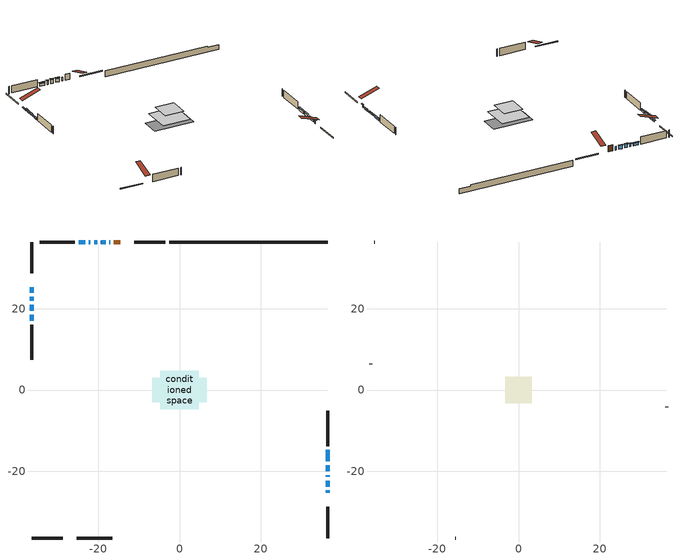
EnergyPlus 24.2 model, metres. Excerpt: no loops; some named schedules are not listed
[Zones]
conditioned space
 floor adiabatic (AdiabaticFloorConstruction): -4.69,-4.69 -4.69,4.69 4.69,4.69 4.69,-4.69 z0.45
 floor foundation (Slab1 construction): -6.71,-3.05 -6.71,3.05 6.71,3.05 6.71,-3.05 z-1.59
 wall outside (RimJoist1 construction): -3.46,36.49 -11.16,36.49 / -36.49,-36.49 -28.78,-36.49 / -36.49,36.49 -36.49,28.78 / 36.49,-36.49 36.49,-28.78 z0.45:0.75
 wall outside (AdiabaticWallConstruction 1): -14.67,36.49 -16.15,36.49 z0.45:2.48
 wall outside (AdiabaticWallConstruction): -17.08,36.49 -17.31,36.49 / -18.24,36.49 -19.35,36.49 / -20.28,36.49 -21.07,36.49 z0.45:1.67; 36.49,-25.28 36.49,-24.76 z0.45:1.42; -36.49,25.28 -36.49,23.95 z0.45:0.86; -36.49,23.02 -36.49,22.01 / -23.28,36.49 -24.86,36.49 z0.45:1.31; -36.49,21.08 -36.49,19.5 z0.45:1.21; 36.49,-23.84 36.49,-22.31 / -36.49,18.57 -36.49,17.05 z0.45:0.96; 36.49,-21.39 36.49,-20.98 z0.45:0.81; -22,36.49 -22.36,36.49 z0.45:1.49; 36.49,-20.05 36.49,-18.55 / 36.49,-17.62 36.49,-14.77 z0.45:1.14
 wall outside (Wall1 construction): -25.79,36.49 -34.48,36.49 / -25.28,-36.49 -16.58,-36.49 / -36.49,16.12 -36.49,7.43 / 36.49,-13.85 36.49,-5.15 z0.45:2.89
 wall foundation (FoundationWall1 construction): -2.53,36.49,-1.59 -2.53,36.49,0.45 32.59,36.49,0.45 32.59,36.49,0.02 36.49,36.49,0.02 36.49,36.49,-1.59
 window (WindowConstruction 10): -17.08,36.49 -17.31,36.49 z0.45:1.67
 window (WindowConstruction 6): 36.49,-25.28 36.49,-24.77 z0.45:1.42
 window (WindowConstruction 7): -36.49,25.28 -36.49,23.95 z0.45:0.86
 window (WindowConstruction 8): -36.49,23.02 -36.49,22.01 z0.45:1.31
 window (WindowConstruction 9): -36.49,21.08 -36.49,19.5 z0.45:1.21
 window (WindowConstruction 11): 36.49,-23.84 36.49,-22.32 z0.45:0.96
 window (WindowConstruction 12): 36.49,-21.39 36.49,-20.98 z0.45:0.81
 window (WindowConstruction 13): -36.49,18.57 -36.49,17.05 z0.45:0.96
 window (WindowConstruction): -18.24,36.49 -19.35,36.49 z0.45:1.67
 window (WindowConstruction 1): -20.28,36.49 -21.07,36.49 z0.45:1.67
 window (WindowConstruction 2): -22,36.49 -22.35,36.49 z0.45:1.49
 window (WindowConstruction 3): -23.28,36.49 -24.86,36.49 z0.45:1.31
 window (WindowConstruction 4): 36.49,-20.05 36.49,-18.55 z0.45:1.14
 window (WindowConstruction 5): 36.49,-17.62 36.49,-14.77 z0.45:1.14
 door (Door): -14.67,36.49 -16.15,36.49 z0.45:2.48
 ceiling adiabatic (AdiabaticFloorConstruction): 4.69,-4.69 4.69,4.69 -4.69,4.69 -4.69,-4.69 z0.45
attic - vented
 floor to conditioned space (Floor1 construction Reversed): -3.21,-3.21 -3.21,3.21 3.21,3.21 3.21,-3.21 z2.89
 wall outside (Wall2 construction): -35.41,36.49 -35.56,36.49 / -15.65,-36.49 -15.5,-36.49 / -36.49,6.5 -36.49,6.35 / 36.49,-4.22 36.49,-4.07 z0.45:2.89
 roof outside (Roof1 construction): -13.74,36.49,2.89 -13.74,30.23,4.98 -12.09,30.23,4.98 -12.09,36.49,2.89; -26.2,-36.49,2.89 -26.2,-30.23,4.98 -27.85,-30.23,4.98 -27.85,-36.49,2.89; -36.49,26.2,2.89 -30.23,26.2,4.98 -30.23,27.85,4.98 -36.49,27.85,2.89; 36.49,-26.2,2.89 30.23,-26.2,4.98 30.23,-27.85,4.98 36.49,-27.85,2.89
shading: 36.49,-24.57 36.49,-25.48 36.9,-25.48 36.9,-24.57 z1.62; -36.49,23.75 -36.49,25.48 -36.9,25.48 -36.9,23.75 z1.06; -36.49,21.81 -36.49,23.22 -36.9,23.22 -36.9,21.81 z1.51; -36.49,19.3 -36.49,21.28 -36.9,21.28 -36.9,19.3 z1.41; 36.49,-22.11 36.49,-24.04 36.9,-24.04 36.9,-22.11 z1.16; 36.49,-20.78 36.49,-21.59 36.9,-21.59 36.9,-20.78 z1.01; -36.49,16.85 -36.49,18.77 -36.9,18.77 -36.9,16.85 z1.16; -19.55,36.49 -18.04,36.49 -18.04,36.9 -19.55,36.9 z1.87; -21.27,36.49 -20.08,36.49 -20.08,36.9 -21.27,36.9 z1.87; -22.56,36.49 -21.8,36.49 -21.8,36.9 -22.56,36.9 z1.69; -25.06,36.49 -23.08,36.49 -23.08,36.9 -25.06,36.9 z1.51; 36.49,-18.35 36.49,-20.25 36.9,-20.25 36.9,-18.35 z1.34; 36.49,-14.57 36.49,-17.82 36.9,-17.82 36.9,-14.57 z1.34
[Building]
Building 1: Terrain=Suburbs
[Site:Location]
London AP_ON: Latitude {deg}=43.03; Longitude {deg}=-81.15; Time Zone {hr}=-5; Elevation {m}=278; Keep Site Location Information=Yes
[Site:GroundTemperature:Shallow]
3.98693, 1.93205, 1.76749, 2.74264, 6.6573, 10.5537, 13.9317, 16.0716, 16.2534, 14.513, 11.2211, 7.44421
[Site:WaterMainsTemperature]
Calculation Method=Schedule; Temperature Schedule=mains temperature schedule
[Material] Roughness=Rough; Thermal Absorptance=0.9
Name | Thickness {m} | Conductivity {W/m-K} | Density {kg/m3} | Specific Heat {J/kg-K} | Solar Absorptance | Visible Absorptance
asphalt or fiberglass shingles | 0.00635 | 0.162714 | 1121.4 | 1465.45 | 0.4 | 0.4
ceiling loosefill ins | 0.0846667 | 0.0480833 | 16.02 | 1046.75 | 0.7 | 0.7
ceiling stud and cavity | 0.1397 | 0.0868972 | 65.682 | 1177.47 | 0.7 | 0.7
concrete 4.0 in. | 0.1016 | 1.803125 | 2242.8 | 837.4 | 0.7 | 0.7
concrete 8.0 in. | 0.2032 | 1.803125 | 2242.8 | 837.4 | 0.7 | 0.7
door material | 0.04445 | 0.188738 | 512.64 | 1214.23 | 0.7 | 0.7
floor covering | 0.0127 | 0.0433444 | 54.468 | 1339.84 | 0.6 | 0.6
floor rigid ins; wall rigid ins | 0.512978 | 0.029427 | 32.04 | 1214.23 | 0.7 | 0.7
floor stud and cavity | 0.1397 | 1.75129 | 37.0049 | 1207.88 | 0.7 | 0.7
furniture material conditioned space 1 | 0.1524 | 0.115458 | 640.8 | 1214.23 | 0.6 | 0.6
gypsum board | 0.0127 | 0.160291 | 801 | 837.4 | 0.6 | 0.6
osb sheathing 0.5 in. | 0.0127 | 0.115458 | 512.64 | 1214.23 | 0.7 | 0.7
osb sheathing 0.75 in. | 0.01905 | 0.115458 | 512.64 | 1214.23 | 0.7 | 0.7
rim joist stud and cavity | 0.0508 | 0.107068 | 50.32683 | 1063.81 | 0.6 | 0.6
wall stud and cavity | 0.1397 | 0.605677 | 139.0536 | 1170.24 | 0.7 | 0.7
wall stud and cavity 1 | 0.0889 | 6.1454 | 50.32683 | 1063.81 | 0.6 | 0.6
wall stud and cavity 2 | 0.0889 | 0.380278 | 52.3479 | 1209.89 | 0.7 | 0.7
wall stud and cavity 3 | 0.0889 | 0.391764 | 83.0341 | 1211.67 | 0.7 | 0.7
wood siding | 0.0254 | 0.102417 | 544.68 | 1172.36 | 0.4 | 0.4
wood siding 1 | 0.00254 | 0.102417 | 544.68 | 1172.36 | 0.4 | 0.4
wood siding 2; wood siding 3; wood siding 4 | 0.0254 | 0.102417 | 544.68 | 1172.36 | 0.7 | 0.7
[WindowMaterial:SimpleGlazingSystem]
Name | U-Factor {W/m2-K} | Solar Heat Gain Coefficient
WindowMaterial | 3.02467 | 0.48
WindowMaterial 1 | 3.003662 | 0.53
WindowMaterial 10 | 5.03525 | 0.62
WindowMaterial 11 | 4.41635 | 0.47
WindowMaterial 12 | 3.650954 | 0.27
WindowMaterial 2 | 5.00743 | 0.62
WindowMaterial 3 | 2.97981 | 0.56
WindowMaterial 4 | 2.99855 | 0.53
WindowMaterial 5 | 3.000823 | 0.53
WindowMaterial 6 | 3.04284 | 0.44
WindowMaterial 7 | 3.06839 | 0.36
WindowMaterial 8 | 3.01559 | 0.52
WindowMaterial 9 | 2.98776 | 0.55
[Construction]
AdiabaticFloorConstruction: floor stud and cavity, floor rigid ins, osb sheathing 0.75 in., floor covering
AdiabaticWallConstruction: wood siding 3, wall rigid ins, wall stud and cavity 2, gypsum board
AdiabaticWallConstruction 1: wood siding 4, wall rigid ins, wall stud and cavity 2, gypsum board
Door: door material
Floor1 construction Reversed: gypsum board, ceiling stud and cavity, ceiling loosefill ins
FoundationWall1 construction: concrete 8.0 in.
furniture construction conditioned space 1: furniture material conditioned space 1
PartitionWallConstruction: gypsum board, wall stud and cavity 3, gypsum board
RimJoist1 construction: wood siding 2, rim joist stud and cavity
Roof1 construction: asphalt or fiberglass shingles
Slab1 construction: concrete 4.0 in.
Wall1 construction: wood siding, osb sheathing 0.5 in., wall stud and cavity, gypsum board
Wall2 construction: wood siding 1, wall stud and cavity 1
WindowConstruction: WindowMaterial
WindowConstruction 1: WindowMaterial 1
WindowConstruction 10: WindowMaterial 10
WindowConstruction 11; WindowConstruction 13: WindowMaterial 11
WindowConstruction 12: WindowMaterial 12
WindowConstruction 2: WindowMaterial 2
WindowConstruction 3: WindowMaterial 3
WindowConstruction 4: WindowMaterial 4
WindowConstruction 5: WindowMaterial 5
WindowConstruction 6: WindowMaterial 6
WindowConstruction 7: WindowMaterial 7
WindowConstruction 8: WindowMaterial 8
WindowConstruction 9: WindowMaterial 9
[Zone] Multiplier=1; Part of Total Floor Area=Yes
Name | Volume {m3}
attic - vented | 14.0089
conditioned space | 401
[Space]
Name | Zone | Volume {m3}
attic - vented 1 | attic - vented | 14.0089
conditioned space 1 | conditioned space | 401
[ZoneInfiltration:EffectiveLeakageArea]
infil attic - vented 1: Zone or Space=attic - vented 1; Schedule=Always On Discrete; Effective Air Leakage Area {cm2}=1803.93; Stack Coefficient=0.000314722; Wind Coefficient=1.19863e-05
[ZoneMixing]
whole house fan mix: Zone or Space=attic - vented; Schedule=Always On Continuous; Design Flow Rate Calculation Method=Flow/Zone; Design Flow Rate {m3/s}=0; Source Zone or Space=conditioned space
[SurfaceProperty:ExposedFoundationPerimeter]
Slab1: Exposed Perimeter Calculation Method=TotalExposedPerimeter; Total Exposed Perimeter {m}=39.015
[InternalMass] Zone or ZoneList=conditioned space; Space or SpaceList=conditioned space 1
Name | Construction | Surface Area {m2}
furniture mass conditioned space 1 | furniture construction conditioned space 1 | 67.84
partition wall mass | PartitionWallConstruction | 169.6
[Lights]
interior lighting: Zone or ZoneList or Space or SpaceList=conditioned space 1; Schedule=interior lighting schedule; Design Level Calculation Method=LightingLevel; Lighting Level {W}=343.2; Return Air Fraction=0; Fraction Radiant=0.6; Fraction Visible=0.2; Fraction Replaceable=1
[People]
occupants: Zone or ZoneList or Space or SpaceList=conditioned space 1; Number of People Schedule=occupants schedule; Number of People Calculation Method=People; Number of People=3; Fraction Radiant=0.314171; Sensible Heat Fraction=0.56303; Activity Level Schedule=occupants activity schedule; Carbon Dioxide Generation Rate {m3/s-W}=0; Enable ASHRAE 55 Comfort Warnings=No; Mean Radiant Temperature Calculation Type=EnclosureAveraged
[ElectricEquipment] Zone or ZoneList or Space or SpaceList=conditioned space 1; Design Level Calculation Method=EquipmentLevel
Name | Schedule | Design Level {W} | Fraction Latent | Fraction Radiant | Fraction Lost
clothes dryer | clothes dryer schedule | 140.772 | 0.015 | 0.081 | 0.85
clothes washer | clothes washer schedule | 32.1985 | 0.03 | 0.162 | 0.7
cooking range | cooking range schedule | 215.147 | 0.08 | 0.432 | 0.2
dishwasher | dishwasher schedule | 66.8632 | 0.3 | 0.18 | 0.4
fridge | fridge schedule | 72.9452 | 0 | 0.6 | 0
mech vent bath fan 0 | mech vent bath fan 0 schedule | 50.2 | 0 | 0 | 1
mech vent house fan | mech vent house fan schedule | 0 | 0 | 0 | 1
mech vent house fan cfis | mech vent house fan cfis schedule | 0 | 0 | 0 | 0
mech vent range fan 0 | mech vent range fan 0 schedule | 57 | 0 | 0 | 1
misc plug loads | misc plug loads schedule | 494.7 | 0.045 | 0.513 | 0.1
whole house fan | Always On Discrete | 0 | 0 | 0 | 1
[OtherEquipment] Zone or ZoneList or Space or SpaceList=conditioned space 1; Design Level Calculation Method=EquipmentLevel
Name | Fuel Type | Schedule | Design Level {W} | Fraction Latent | Fraction Radiant | Fraction Lost
clothes dryer 1 | Electricity | clothes dryer schedule | 0 | 0.015 | 0.081 | 0.85
cooking range 1 | Electricity | cooking range schedule | 0 | 0.08 | 0.432 | 0.2
general water use latent | None | general water use schedule | 62.594 | 1 | 0 | 0
general water use sensible | None | general water use schedule | -61.6891 | 0 | 0.6 | 0
mech vent house fan latent load | None | Always On Discrete | 0 | 1 | 0 | 0
mech vent house fan sensible load | None | Always On Discrete | 0 | 0 | 0 | 0
water heater energy adjustment1 | NaturalGas | Always On Discrete | 0.01 | 0 | 0 | 1
[ZoneInfiltration:DesignFlowRate] Zone or ZoneList or Space or SpaceList=conditioned space 1; Schedule=Always On Discrete; Design Flow Rate Calculation Method=Flow/Zone; Design Flow Rate {m3/s}=0
infil flow; natural vent flow; whole house fan flow
[AvailabilityManager:Scheduled]
furnace airloop Availability Manager: Schedule=Always On Discrete
[Foundation:Kiva]
Foundation Kiva 1: Initial Indoor Air Temperature {C}=18; Wall Height Above Grade {m}=0.450007; Wall Depth Below Slab {m}=0.2032
[Foundation:Kiva:Settings]
Soil Conductivity {W/m-K}=0.849921; Soil Density {kg/m3}=1842.3; Soil Specific Heat {J/kg-K}=418.7; Ground Solar Absorptivity=0.9; Ground Thermal Absorptivity=0.9; Ground Surface Roughness {m}=0.03; Far-Field Width {m}=40; Deep-Ground Boundary Condition=ZeroFlux; Deep-Ground Depth {m}=40; Minimum Cell Dimension {m}=0.2; Maximum Cell Growth Coefficient=3; Simulation Timestep=Timestep
[Exterior:Lights]
exterior lighting: Schedule=exterior lighting schedule; Design Level {W}=75.6
[EnergyManagementSystem:GlobalVariable]
furnace_airloop_Fan_RTF
infil_program_Qfan
infil_program_Qinf
natural_vent_program_Qnv
natural_vent_program_Qwhf
[EnergyManagementSystem:Sensor]
Name | Output:Variable or Output:Meter Index Key | Output:Variable or Output:Meter
airflow_gain | infil flow | Infiltration Sensible Heat Gain Energy
airflow_gain_1 | natural vent flow | Infiltration Sensible Heat Gain Energy
airflow_gain_2 | whole house fan flow | Infiltration Sensible Heat Gain Energy
airflow_loss | infil flow | Infiltration Sensible Heat Loss Energy
airflow_loss_1 | natural vent flow | Infiltration Sensible Heat Loss Energy
airflow_loss_2 | whole house fan flow | Infiltration Sensible Heat Loss Energy
clg_load_cond |  | Cooling:EnergyTransfer:Zone:CONDITIONED SPACE
clg_sp_s; clg_sp_s_1 | cooling setpoint | Schedule Value
clothes_dryer_exhaust_0_sch_s | clothes dryer exhaust 0 schedule | Schedule Value
cool_season | cooling season schedule | Schedule Value
htg_load_cond |  | Heating:EnergyTransfer:Zone:CONDITIONED SPACE
htg_sp_s; htg_sp_s_1 | heating setpoint | Schedule Value
ig_ee_conv | clothes dryer | Electric Equipment Convective Heating Energy
ig_ee_conv_2 | cooking range | Electric Equipment Convective Heating Energy
ig_ee_conv_4 | fridge | Electric Equipment Convective Heating Energy
ig_ee_conv_5 | misc plug loads | Electric Equipment Convective Heating Energy
ig_ee_conv_6 | whole house fan | Electric Equipment Convective Heating Energy
ig_ee_rad | clothes dryer | Electric Equipment Radiant Heating Energy
ig_ee_rad_2 | cooking range | Electric Equipment Radiant Heating Energy
ig_ee_rad_4 | fridge | Electric Equipment Radiant Heating Energy
ig_ee_rad_5 | misc plug loads | Electric Equipment Radiant Heating Energy
ig_ee_rad_6 | whole house fan | Electric Equipment Radiant Heating Energy
ig_lgt_conv | interior lighting | Lights Convective Heating Energy
ig_lgt_rad | interior lighting | Lights Radiant Heating Energy
ig_lgt_vis | interior lighting | Lights Visible Radiation Heating Energy
ig_oe_conv | clothes dryer 1 | Other Equipment Convective Heating Energy
ig_oe_conv_1 | cooking range 1 | Other Equipment Convective Heating Energy
ig_oe_conv_2 | general water use latent | Other Equipment Convective Heating Energy
ig_oe_conv_3 | general water use sensible | Other Equipment Convective Heating Energy
ig_oe_conv_4 | water heater energy adjustment1 | Other Equipment Convective Heating Energy
ig_oe_rad | clothes dryer 1 | Other Equipment Radiant Heating Energy
ig_oe_rad_1 | cooking range 1 | Other Equipment Radiant Heating Energy
ig_oe_rad_2 | general water use latent | Other Equipment Radiant Heating Energy
ig_oe_rad_3 | general water use sensible | Other Equipment Radiant Heating Energy
ig_oe_rad_4 | water heater energy adjustment1 | Other Equipment Radiant Heating Energy
ig_ppl_conv | occupants | People Convective Heating Energy
ig_ppl_rad | occupants | People Radiant Heating Energy
im_conv | furniture mass conditioned space 1 | Surface Inside Face Convection Heat Gain Energy
im_conv_1 | partition wall mass | Surface Inside Face Convection Heat Gain Energy
im_ig | furniture mass conditioned space 1 | Surface Inside Face Internal Gains Radiation Heat Gain Energy
im_ig_1 | partition wall mass | Surface Inside Face Internal Gains Radiation Heat Gain Energy
im_lgt | furniture mass conditioned space 1 | Surface Inside Face Lights Radiation Heat Gain Energy
im_lgt_1 | partition wall mass | Surface Inside Face Lights Radiation Heat Gain Energy
im_sol | furniture mass conditioned space 1 | Surface Inside Face Solar Radiation Heat Gain Energy
im_sol_1 | partition wall mass | Surface Inside Face Solar Radiation Heat Gain Energy
im_surf | furniture mass conditioned space 1 | Surface Inside Face Net Surface Thermal Radiation Heat Gain Energy
im_surf_1 | partition wall mass | Surface Inside Face Net Surface Thermal Radiation Heat Gain Energy
mech_vent_bath_fan_0_sch_s | mech vent bath fan 0 schedule | Schedule Value
mech_vent_range_fan_0_sch_s | mech vent range fan 0 schedule | Schedule Value
mv_conv | mech vent bath fan 0 | Electric Equipment Convective Heating Energy
mv_conv_1 | mech vent house fan | Electric Equipment Convective Heating Energy
mv_conv_2 | mech vent house fan cfis | Electric Equipment Convective Heating Energy
mv_conv_3 | mech vent range fan 0 | Electric Equipment Convective Heating Energy
mv_conv_4 | mech vent house fan latent load | Other Equipment Convective Heating Energy
mv_conv_5 | mech vent house fan sensible load | Other Equipment Convective Heating Energy
mv_rad | mech vent bath fan 0 | Electric Equipment Radiant Heating Energy
mv_rad_1 | mech vent house fan | Electric Equipment Radiant Heating Energy
mv_rad_2 | mech vent house fan cfis | Electric Equipment Radiant Heating Energy
mv_rad_3 | mech vent range fan 0 | Electric Equipment Radiant Heating Energy
mv_rad_4 | mech vent house fan latent load | Other Equipment Radiant Heating Energy
mv_rad_5 | mech vent house fan sensible load | Other Equipment Radiant Heating Energy
natural_vent_s | natural vent schedule | Schedule Value
out_pb_s |  | Site Outdoor Air Barometric Pressure
out_wt_s |  | Site Outdoor Air Humidity Ratio
site_vw_s |  | Site Wind Speed
ss_back_out | Window1 | Surface Window Shortwave from Zone Back Out Window Heat Transfer Rate
ss_back_out_1 | Window10 | Surface Window Shortwave from Zone Back Out Window Heat Transfer Rate
ss_back_out_10 | Window5 | Surface Window Shortwave from Zone Back Out Window Heat Transfer Rate
ss_back_out_11 | Window6 | Surface Window Shortwave from Zone Back Out Window Heat Transfer Rate
ss_back_out_12 | Window7 | Surface Window Shortwave from Zone Back Out Window Heat Transfer Rate
ss_back_out_13 | Window8 | Surface Window Shortwave from Zone Back Out Window Heat Transfer Rate
ss_back_out_2 | Window11 | Surface Window Shortwave from Zone Back Out Window Heat Transfer Rate
ss_back_out_3 | Window13 | Surface Window Shortwave from Zone Back Out Window Heat Transfer Rate
ss_back_out_4 | Window14 | Surface Window Shortwave from Zone Back Out Window Heat Transfer Rate
ss_back_out_5 | Window15 | Surface Window Shortwave from Zone Back Out Window Heat Transfer Rate
ss_back_out_6 | Window17 | Surface Window Shortwave from Zone Back Out Window Heat Transfer Rate
ss_back_out_7 | Window18 | Surface Window Shortwave from Zone Back Out Window Heat Transfer Rate
ss_back_out_8 | Window2 | Surface Window Shortwave from Zone Back Out Window Heat Transfer Rate
ss_back_out_9 | Window4 | Surface Window Shortwave from Zone Back Out Window Heat Transfer Rate
ss_conv | Door1 | Surface Inside Face Convection Heat Gain Energy
ss_conv_1 | Window1 | Surface Inside Face Convection Heat Gain Energy
ss_conv_10 | Window4 | Surface Inside Face Convection Heat Gain Energy
ss_conv_11 | Window5 | Surface Inside Face Convection Heat Gain Energy
ss_conv_12 | Window6 | Surface Inside Face Convection Heat Gain Energy
ss_conv_13 | Window7 | Surface Inside Face Convection Heat Gain Energy
ss_conv_14 | Window8 | Surface Inside Face Convection Heat Gain Energy
ss_conv_2 | Window10 | Surface Inside Face Convection Heat Gain Energy
ss_conv_3 | Window11 | Surface Inside Face Convection Heat Gain Energy
ss_conv_4 | Window13 | Surface Inside Face Convection Heat Gain Energy
ss_conv_5 | Window14 | Surface Inside Face Convection Heat Gain Energy
ss_conv_6 | Window15 | Surface Inside Face Convection Heat Gain Energy
ss_conv_7 | Window17 | Surface Inside Face Convection Heat Gain Energy
ss_conv_8 | Window18 | Surface Inside Face Convection Heat Gain Energy
ss_conv_9 | Window2 | Surface Inside Face Convection Heat Gain Energy
ss_ig | Door1 | Surface Inside Face Internal Gains Radiation Heat Gain Energy
ss_ig_1 | Window1 | Surface Inside Face Internal Gains Radiation Heat Gain Energy
ss_ig_10 | Window4 | Surface Inside Face Internal Gains Radiation Heat Gain Energy
ss_ig_11 | Window5 | Surface Inside Face Internal Gains Radiation Heat Gain Energy
ss_ig_12 | Window6 | Surface Inside Face Internal Gains Radiation Heat Gain Energy
ss_ig_13 | Window7 | Surface Inside Face Internal Gains Radiation Heat Gain Energy
ss_ig_14 | Window8 | Surface Inside Face Internal Gains Radiation Heat Gain Energy
ss_ig_2 | Window10 | Surface Inside Face Internal Gains Radiation Heat Gain Energy
ss_ig_3 | Window11 | Surface Inside Face Internal Gains Radiation Heat Gain Energy
ss_ig_4 | Window13 | Surface Inside Face Internal Gains Radiation Heat Gain Energy
ss_ig_5 | Window14 | Surface Inside Face Internal Gains Radiation Heat Gain Energy
ss_ig_6 | Window15 | Surface Inside Face Internal Gains Radiation Heat Gain Energy
ss_ig_7 | Window17 | Surface Inside Face Internal Gains Radiation Heat Gain Energy
ss_ig_8 | Window18 | Surface Inside Face Internal Gains Radiation Heat Gain Energy
ss_ig_9 | Window2 | Surface Inside Face Internal Gains Radiation Heat Gain Energy
ss_lgt | Door1 | Surface Inside Face Lights Radiation Heat Gain Energy
ss_sol | Door1 | Surface Inside Face Solar Radiation Heat Gain Energy
ss_surf | Door1 | Surface Inside Face Net Surface Thermal Radiation Heat Gain Energy
ss_surf_1 | Window1 | Surface Inside Face Net Surface Thermal Radiation Heat Gain Energy
ss_surf_10 | Window4 | Surface Inside Face Net Surface Thermal Radiation Heat Gain Energy
ss_surf_11 | Window5 | Surface Inside Face Net Surface Thermal Radiation Heat Gain Energy
ss_surf_12 | Window6 | Surface Inside Face Net Surface Thermal Radiation Heat Gain Energy
ss_surf_13 | Window7 | Surface Inside Face Net Surface Thermal Radiation Heat Gain Energy
ss_surf_14 | Window8 | Surface Inside Face Net Surface Thermal Radiation Heat Gain Energy
ss_surf_2 | Window10 | Surface Inside Face Net Surface Thermal Radiation Heat Gain Energy
ss_surf_3 | Window11 | Surface Inside Face Net Surface Thermal Radiation Heat Gain Energy
ss_surf_4 | Window13 | Surface Inside Face Net Surface Thermal Radiation Heat Gain Energy
ss_surf_5 | Window14 | Surface Inside Face Net Surface Thermal Radiation Heat Gain Energy
ss_surf_6 | Window15 | Surface Inside Face Net Surface Thermal Radiation Heat Gain Energy
ss_surf_7 | Window17 | Surface Inside Face Net Surface Thermal Radiation Heat Gain Energy
ss_surf_8 | Window18 | Surface Inside Face Net Surface Thermal Radiation Heat Gain Energy
ss_surf_9 | Window2 | Surface Inside Face Net Surface Thermal Radiation Heat Gain Energy
ss_trans_in | Window1 | Surface Window Transmitted Solar Radiation Rate
ss_trans_in_1 | Window10 | Surface Window Transmitted Solar Radiation Rate
ss_trans_in_10 | Window5 | Surface Window Transmitted Solar Radiation Rate
ss_trans_in_11 | Window6 | Surface Window Transmitted Solar Radiation Rate
ss_trans_in_12 | Window7 | Surface Window Transmitted Solar Radiation Rate
ss_trans_in_13 | Window8 | Surface Window Transmitted Solar Radiation Rate
ss_trans_in_2 | Window11 | Surface Window Transmitted Solar Radiation Rate
ss_trans_in_3 | Window13 | Surface Window Transmitted Solar Radiation Rate
ss_trans_in_4 | Window14 | Surface Window Transmitted Solar Radiation Rate
ss_trans_in_5 | Window15 | Surface Window Transmitted Solar Radiation Rate
ss_trans_in_6 | Window17 | Surface Window Transmitted Solar Radiation Rate
ss_trans_in_7 | Window18 | Surface Window Transmitted Solar Radiation Rate
ss_trans_in_8 | Window2 | Surface Window Transmitted Solar Radiation Rate
ss_trans_in_9 | Window4 | Surface Window Transmitted Solar Radiation Rate
ss_trans_out | Window1 | Surface Inside Face Initial Transmitted Diffuse Transmitted Out Window Solar Radiation Rate
ss_trans_out_1 | Window10 | Surface Inside Face Initial Transmitted Diffuse Transmitted Out Window Solar Radiation Rate
ss_trans_out_10 | Window5 | Surface Inside Face Initial Transmitted Diffuse Transmitted Out Window Solar Radiation Rate
ss_trans_out_11 | Window6 | Surface Inside Face Initial Transmitted Diffuse Transmitted Out Window Solar Radiation Rate
ss_trans_out_12 | Window7 | Surface Inside Face Initial Transmitted Diffuse Transmitted Out Window Solar Radiation Rate
ss_trans_out_13 | Window8 | Surface Inside Face Initial Transmitted Diffuse Transmitted Out Window Solar Radiation Rate
ss_trans_out_2 | Window11 | Surface Inside Face Initial Transmitted Diffuse Transmitted Out Window Solar Radiation Rate
ss_trans_out_3 | Window13 | Surface Inside Face Initial Transmitted Diffuse Transmitted Out Window Solar Radiation Rate
ss_trans_out_4 | Window14 | Surface Inside Face Initial Transmitted Diffuse Transmitted Out Window Solar Radiation Rate
ss_trans_out_5 | Window15 | Surface Inside Face Initial Transmitted Diffuse Transmitted Out Window Solar Radiation Rate
ss_trans_out_6 | Window17 | Surface Inside Face Initial Transmitted Diffuse Transmitted Out Window Solar Radiation Rate
ss_trans_out_7 | Window18 | Surface Inside Face Initial Transmitted Diffuse Transmitted Out Window Solar Radiation Rate
ss_trans_out_8 | Window2 | Surface Inside Face Initial Transmitted Diffuse Transmitted Out Window Solar Radiation Rate
ss_trans_out_9 | Window4 | Surface Inside Face Initial Transmitted Diffuse Transmitted Out Window Solar Radiation Rate
s_conv | Floor1 | Surface Inside Face Convection Heat Gain Energy
s_conv_1 | FoundationWall1 | Surface Inside Face Convection Heat Gain Energy
